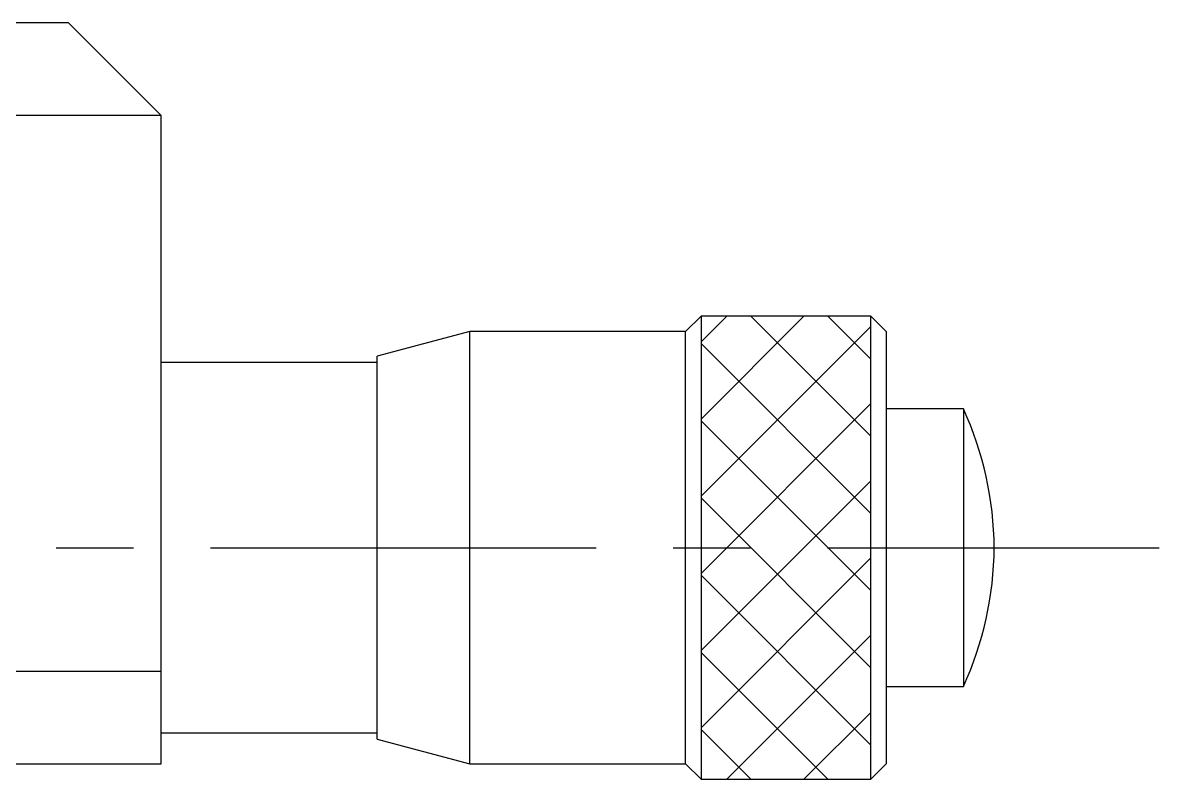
# Model space of a CAD drawing. Extents: x -3 to 396, y 2 to 203.
# Drawn here: x 176.6 to 213.44, y 28.81 to 53.31 of the extents above; entities that cross this region are included whole.
import ezdxf

# ---------------------------------------------------------------- set-up
doc = ezdxf.new("R2010")
doc.units = 0
doc.header["$LTSCALE"] = 10
doc.linetypes.add('CENTER', pattern=[2, 1.25, -0.25, 0.25, -0.25])
doc.linetypes.add('DASHED', pattern=[3.5, 2, -1.5])
doc.layers.get('0').update_dxf_attribs({"linetype": 'CONTINUOUS'})
doc.layers.add('CENTER', color=1, linetype='CENTER')

msp = doc.modelspace()

# ---------------------------------------------------------------- linework, layer by layer
at = {"color": 7, "linetype": 'CONTINUOUS'}
for p, q in [((178.089269, 53.306128), (156.589269, 53.306128)), ((178.089269, 53.306128), (181.089269, 50.306128)), ((181.089269, 50.306128), (171.589269, 50.306128)), ((181.089269, 29.306128), (181.089269, 50.306128)), ((198.589269, 43.806128), (198.089269, 43.306128)), ((198.589269, 43.806128), (198.589269, 28.806128)), ((204.089269, 43.806128), (198.589269, 43.806128)), ((204.089269, 28.806128), (204.089269, 43.806128)), ((204.589269, 43.306128), (204.089269, 43.806128)), ((191.089269, 43.306128), (188.089269, 42.506128)), ((191.089269, 29.306128), (191.089269, 43.306128)), ((198.089269, 43.306128), (191.089269, 43.306128)), ((198.089269, 29.306128), (198.089269, 43.306128)), ((204.589269, 43.306128), (204.589269, 29.306128)), ((188.089269, 30.106128), (188.089269, 42.506128)), ((188.089269, 42.306128), (181.089269, 42.306128)), ((207.089269, 40.806128), (204.589269, 40.806128)), ((207.089269, 40.806128), (207.089269, 31.806128)), ((171.589269, 32.306128), (181.089269, 32.306128)), ((204.589269, 31.806128), (207.089269, 31.806128)), ((181.089269, 30.306128), (188.089269, 30.306128)), ((188.089269, 30.106128), (191.089269, 29.306128)), ((125.589269, 29.306128), (181.089269, 29.306128)), ((191.089269, 29.306128), (198.089269, 29.306128)), ((198.089269, 29.306128), (198.589269, 28.806128)), ((204.089269, 28.806128), (204.589269, 29.306128)), ((198.589269, 28.806128), (204.089269, 28.806128))]:
    msp.add_line(p, q, dxfattribs=at)
at = {"color": 3, "linetype": 'CONTINUOUS'}
for p, q in [((198.589269, 42.97241), (199.422987, 43.806128)), ((198.589269, 40.47241), (201.922987, 43.806128)), ((198.589269, 37.97241), (204.089269, 43.47241)), ((200.198476, 43.806128), (204.089269, 39.915335)), ((202.698476, 43.806128), (204.089269, 42.415335)), ((198.589269, 42.915335), (204.089269, 37.415335)), ((198.589269, 35.47241), (204.089269, 40.97241)), ((198.589269, 40.415335), (204.089269, 34.915335)), ((198.589269, 32.97241), (204.089269, 38.47241)), ((198.589269, 37.915335), (204.089269, 32.415335)), ((198.589269, 30.47241), (204.089269, 35.97241)), ((198.589269, 35.415335), (204.089269, 29.915335)), ((199.422987, 28.806128), (204.089269, 33.47241)), ((198.589269, 32.915335), (202.698476, 28.806128)), ((201.922987, 28.806128), (204.089269, 30.97241)), ((198.589269, 30.415335), (200.198476, 28.806128))]:
    msp.add_line(p, q, dxfattribs=at)
at = {"color": 3, "linetype": 'DASHED'}
for p, q in [((204.089269, 43.806128), (198.589269, 43.806128)), ((198.589269, 43.806128), (198.589269, 28.806128)), ((204.089269, 28.806128), (204.089269, 43.806128)), ((198.589269, 28.806128), (204.089269, 28.806128))]:
    msp.add_line(p, q, dxfattribs=at)
at = {"color": 7, "linetype": 'CONTINUOUS'}
for centre, start, end in [((197.089584, 36.222865), 0.433698, 24.623917), ((197.089584, 36.389391), 335.376083, 359.566302)]:
    msp.add_arc(centre, 11, start, end, dxfattribs=at)
at = {"layer": 'CENTER', "color": 1, "linetype": 'CENTER'}
msp.add_line((162.689269, 36.306128), (213.439269, 36.306128), dxfattribs=at)

doc.saveas('drawing.dxf')
